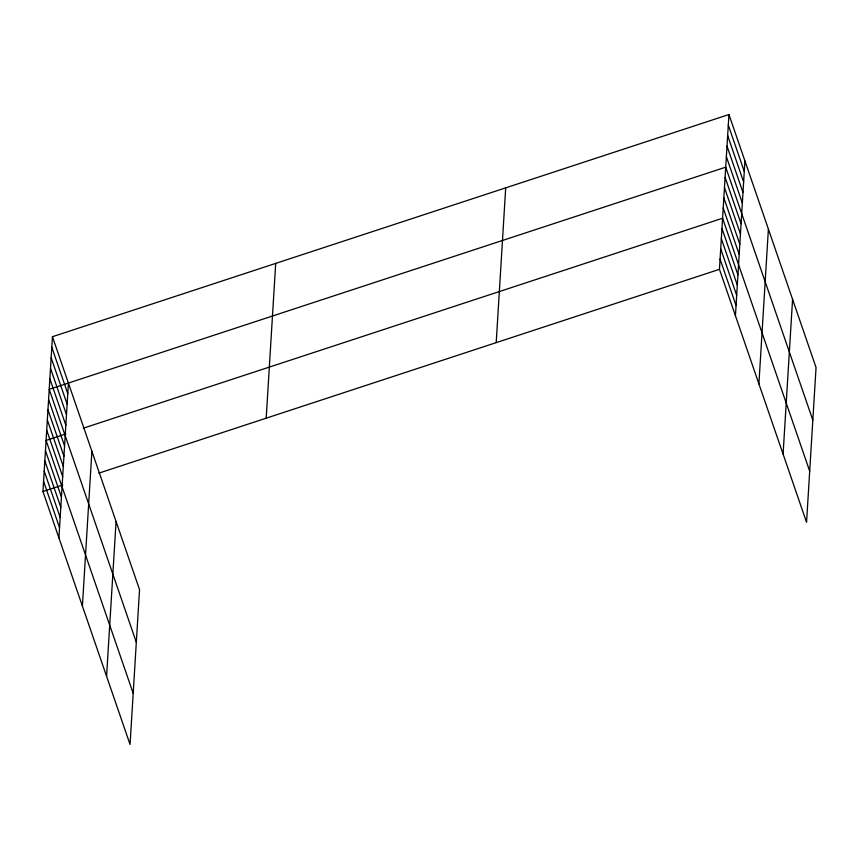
<?xml version="1.0" encoding="UTF-8"?>
<svg xmlns="http://www.w3.org/2000/svg" width="859" height="859" viewBox="0 0 859 859"><rect width="100%" height="100%" fill="white"/><g stroke="black" fill="none" stroke-linecap="round" stroke-linejoin="round"><path stroke-width="1.29" d="M52.442 336.717L139.545 589.682L130.053 744.463L42.95 491.498L52.442 336.717L728.947 114.537L816.05 367.502L806.558 522.283L719.455 269.318L728.947 114.537M58.927 537.895L68.419 383.125M82.4 606.067L91.892 451.286M106.58 676.291L116.072 521.52M266.193 418.172L275.696 263.402M496.201 342.634L505.704 187.863M735.433 315.715L744.925 160.944M758.905 383.887L768.397 229.106M783.086 454.11L792.578 299.34M65.928 433.902L46.085 440.42L133.188 693.385M83.291 428.201L722.58 218.24L809.693 471.204M42.95 491.498L62.793 484.981M98.764 473.169L719.455 269.318M728.303 125.06L744.281 171.467M727.659 135.593L743.636 181.99M727.015 146.116L742.992 192.513M726.36 156.639L742.337 203.035M812.818 420.126L725.715 167.161L49.221 389.342L136.323 642.307M725.093 177.383L741.07 223.78M724.47 187.595L740.447 233.992M723.836 197.806L739.814 244.214M723.214 208.028L739.191 254.425M721.957 228.451L737.935 274.859M721.335 238.673L737.312 285.07M720.701 248.885L736.678 295.281M720.078 259.096L736.056 305.503M51.798 347.24L67.775 393.647M51.153 357.773L67.131 404.17M50.509 368.296L66.487 414.693M49.865 378.819L65.842 425.216M48.587 399.564L64.565 445.961M47.964 409.775L63.942 456.172M47.342 419.987L63.319 466.394M46.708 430.209L62.686 476.605M45.452 450.631L61.429 497.039M44.829 460.853L60.806 507.25M44.206 471.065L60.184 517.462M43.573 481.276L59.55 527.684"/></g></svg>
